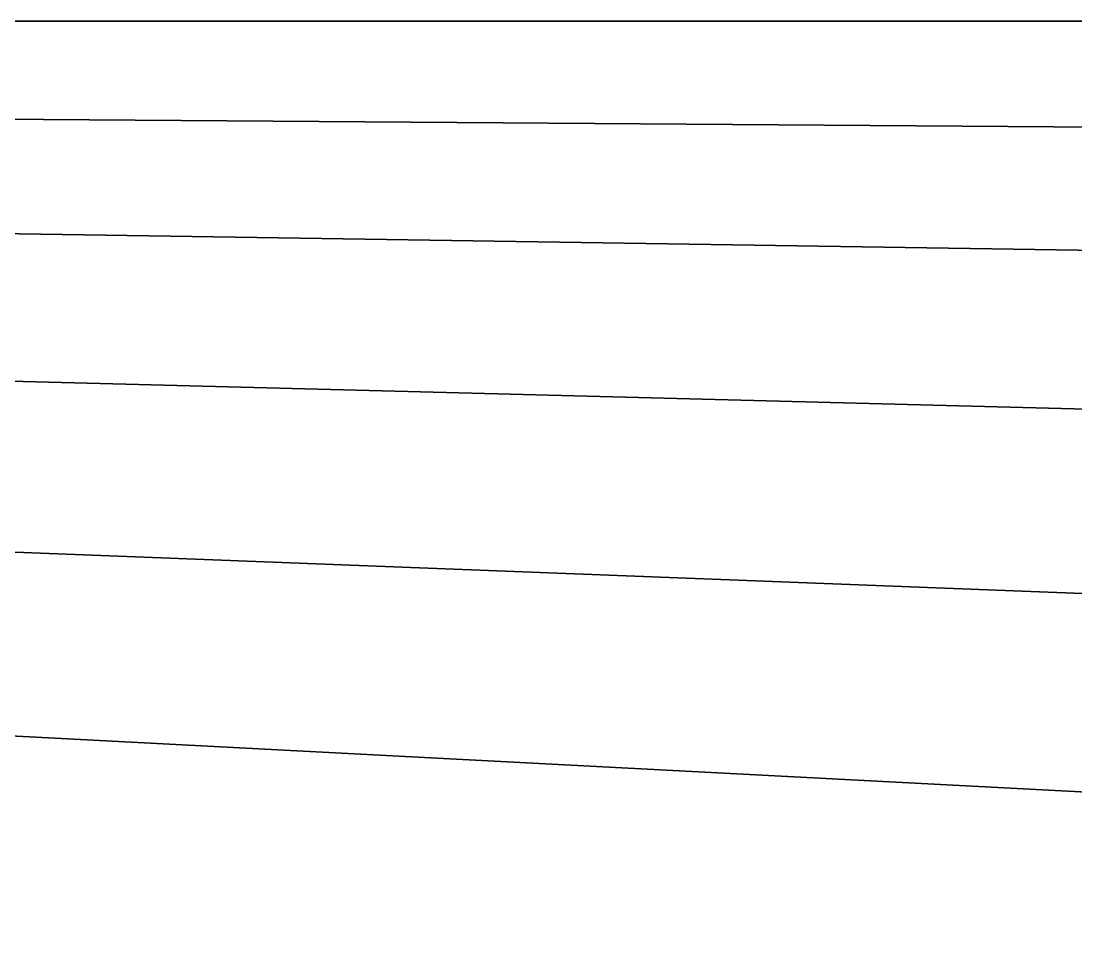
# Model space of a CAD drawing. Header units: millimetres. Extents: x -15 to 2394, y 470 to 1936.
# Drawn here: x 1077.71 to 1115.17, y 1863.18 to 1895.61 of the extents above; entities that cross this region are included whole.
import ezdxf

# ---------------------------------------------------------------- set-up
doc = ezdxf.new("R2010")
doc.units = ezdxf.units.MM
doc.header["$MEASUREMENT"] = 0
doc.layers.add('Default', color=7, linetype='Continuous', true_color=0x000000)

msp = doc.modelspace()

# ---------------------------------------------------------------- meshes
at = {"layer": 'Default'}
mesh = msp.add_polyface(dxfattribs=at)
corners = [(15.602, 1825.607, 667.397), (15.602, 1825.607, 667.397), (15.602, 1825.607, 667.397), (15.602, 1825.607, 850.397), (15.602, 1825.607, 850.397), (15.602, 1825.607, 1033.397), (15.602, 1825.607, 1033.397), (15.602, 1825.607, 1033.397), (15.602, 1825.911, 665.866), (15.602, 1825.911, 665.866), (15.602, 1826.779, 664.568), (15.602, 1826.779, 664.568), (15.602, 1826.779, 664.568), (15.602, 1827.607, 667.397), (15.602, 1827.607, 667.397), (15.602, 1827.607, 667.397), (15.602, 1827.607, 850.397), (15.602, 1827.607, 850.397), (15.602, 1827.607, 1033.397), (15.602, 1827.607, 1033.397), (15.602, 1827.607, 1033.397), (15.602, 1827.759, 666.631), (15.602, 1827.759, 666.631), (15.602, 1828.076, 663.701), (15.602, 1828.076, 663.701), (15.602, 1828.193, 665.982), (15.602, 1828.193, 665.982), (15.602, 1828.193, 665.982), (15.602, 1828.842, 665.549), (15.602, 1828.842, 665.549), (15.602, 1829.607, 663.397), (15.602, 1829.607, 663.397), (15.602, 1829.607, 663.397), (15.602, 1829.607, 665.397), (15.602, 1829.607, 665.397), (15.602, 1829.607, 665.397), (15.602, 1865.607, 663.397), (15.602, 1865.607, 663.397), (15.602, 1865.607, 663.397), (15.602, 1865.607, 665.397), (15.602, 1865.607, 665.397), (15.602, 1865.607, 665.397), (16.624, 1825.607, 1041.161), (16.624, 1825.607, 1041.161), (16.624, 1827.607, 1041.161), (16.624, 1827.607, 1041.161), (16.624, 1873.372, 663.397), (16.624, 1873.372, 663.397), (16.624, 1873.372, 665.397), (16.624, 1873.372, 665.397), (19.621, 1825.607, 1048.397), (19.621, 1825.607, 1048.397), (19.621, 1827.607, 1048.397), (19.621, 1827.607, 1048.397), (19.621, 1880.607, 663.397), (19.621, 1880.607, 663.397), (19.621, 1880.607, 665.397), (19.621, 1880.607, 665.397), (24.389, 1825.607, 1054.61), (24.389, 1825.607, 1054.61), (24.389, 1827.607, 1054.61), (24.389, 1827.607, 1054.61), (24.389, 1886.82, 663.397), (24.389, 1886.82, 663.397), (24.389, 1886.82, 665.397), (24.389, 1886.82, 665.397), (30.602, 1825.607, 1059.377), (30.602, 1825.607, 1059.377), (30.602, 1827.607, 1059.377), (30.602, 1827.607, 1059.377), (30.602, 1891.588, 663.397), (30.602, 1891.588, 663.397), (30.602, 1891.588, 665.397), (30.602, 1891.588, 665.397), (37.837, 1825.607, 1062.374), (37.837, 1825.607, 1062.374), (37.837, 1827.607, 1062.374), (37.837, 1827.607, 1062.374), (37.837, 1894.585, 663.397), (37.837, 1894.585, 663.397), (37.837, 1894.585, 665.397), (37.837, 1894.585, 665.397), (45.602, 1825.607, 1063.397), (45.602, 1825.607, 1063.397), (45.602, 1825.607, 1063.397), (45.602, 1827.607, 1063.397), (45.602, 1827.607, 1063.397), (45.602, 1827.607, 1063.397), (45.602, 1895.607, 663.397), (45.602, 1895.607, 663.397), (45.602, 1895.607, 663.397), (45.602, 1895.607, 665.397), (45.602, 1895.607, 665.397), (45.602, 1895.607, 665.397), (590.602, 1825.607, 667.397), (590.602, 1825.607, 667.397), (590.602, 1825.607, 1063.397), (590.602, 1825.607, 1063.397), (590.602, 1827.607, 667.397), (590.602, 1827.607, 667.397), (590.602, 1827.607, 667.397), (590.602, 1827.607, 1063.397), (590.602, 1827.607, 1063.397), (590.602, 1829.607, 663.397), (590.602, 1829.607, 663.397), (590.602, 1829.607, 663.397), (590.602, 1829.607, 665.397), (590.602, 1829.607, 665.397), (590.602, 1829.607, 665.397), (590.602, 1895.607, 663.397), (590.602, 1895.607, 663.397), (590.602, 1895.607, 665.397), (590.602, 1895.607, 665.397), (1135.602, 1825.607, 1063.397), (1135.602, 1825.607, 1063.397), (1135.602, 1825.607, 1063.397), (1135.602, 1827.607, 1063.397), (1135.602, 1827.607, 1063.397), (1135.602, 1827.607, 1063.397), (1135.602, 1895.607, 663.397), (1135.602, 1895.607, 663.397), (1135.602, 1895.607, 663.397), (1135.602, 1895.607, 665.397), (1135.602, 1895.607, 665.397), (1135.602, 1895.607, 665.397), (1143.366, 1825.607, 1062.374), (1143.366, 1825.607, 1062.374), (1143.366, 1827.607, 1062.374), (1143.366, 1827.607, 1062.374), (1143.366, 1894.585, 663.397), (1143.366, 1894.585, 663.397), (1143.366, 1894.585, 665.397), (1143.366, 1894.585, 665.397), (1150.602, 1825.607, 1059.377), (1150.602, 1825.607, 1059.377), (1150.602, 1827.607, 1059.377), (1150.602, 1827.607, 1059.377), (1150.602, 1891.588, 663.397), (1150.602, 1891.588, 663.397), (1150.602, 1891.588, 665.397), (1150.602, 1891.588, 665.397), (1156.815, 1825.607, 1054.61), (1156.815, 1825.607, 1054.61), (1156.815, 1827.607, 1054.61), (1156.815, 1827.607, 1054.61), (1156.815, 1886.82, 663.397), (1156.815, 1886.82, 663.397), (1156.815, 1886.82, 665.397), (1156.815, 1886.82, 665.397), (1161.583, 1825.607, 1048.397), (1161.583, 1825.607, 1048.397), (1161.583, 1827.607, 1048.397), (1161.583, 1827.607, 1048.397), (1161.583, 1880.607, 663.397), (1161.583, 1880.607, 663.397), (1161.583, 1880.607, 665.397), (1161.583, 1880.607, 665.397), (1164.58, 1825.607, 1041.161), (1164.58, 1825.607, 1041.161), (1164.58, 1827.607, 1041.161), (1164.58, 1827.607, 1041.161), (1164.58, 1873.372, 663.397), (1164.58, 1873.372, 663.397), (1164.58, 1873.372, 665.397), (1164.58, 1873.372, 665.397), (1165.602, 1825.607, 667.397), (1165.602, 1825.607, 667.397), (1165.602, 1825.607, 667.397), (1165.602, 1825.607, 850.397), (1165.602, 1825.607, 850.397), (1165.602, 1825.607, 1033.397), (1165.602, 1825.607, 1033.397), (1165.602, 1825.607, 1033.397), (1165.602, 1825.911, 665.866), (1165.602, 1825.911, 665.866), (1165.602, 1826.779, 664.568), (1165.602, 1826.779, 664.568), (1165.602, 1826.779, 664.568), (1165.602, 1827.607, 667.397), (1165.602, 1827.607, 667.397), (1165.602, 1827.607, 667.397), (1165.602, 1827.607, 850.397), (1165.602, 1827.607, 850.397), (1165.602, 1827.607, 1033.397), (1165.602, 1827.607, 1033.397), (1165.602, 1827.607, 1033.397), (1165.602, 1827.759, 666.631), (1165.602, 1827.759, 666.631), (1165.602, 1828.076, 663.701), (1165.602, 1828.076, 663.701), (1165.602, 1828.193, 665.982), (1165.602, 1828.193, 665.982), (1165.602, 1828.193, 665.982), (1165.602, 1828.842, 665.549), (1165.602, 1828.842, 665.549), (1165.602, 1829.607, 663.397), (1165.602, 1829.607, 663.397), (1165.602, 1829.607, 663.397), (1165.602, 1829.607, 665.397), (1165.602, 1829.607, 665.397), (1165.602, 1829.607, 665.397), (1165.602, 1865.607, 663.397), (1165.602, 1865.607, 663.397), (1165.602, 1865.607, 663.397), (1165.602, 1865.607, 665.397), (1165.602, 1865.607, 665.397), (1165.602, 1865.607, 665.397)]
mesh.append_faces([[corners[k] for k in face] for face in [(66, 84, 74, 74), (84, 58, 50, 50), (66, 58, 84, 84), (5, 97, 84, 84), (150, 142, 113, 113), (125, 113, 134, 134), (142, 134, 113, 113), (97, 172, 113, 113), (50, 42, 84, 84), (5, 3, 97, 97), (95, 3, 1, 1), (95, 97, 3, 3), (95, 169, 97, 97), (158, 150, 113, 113), (158, 113, 172, 172), (172, 97, 169, 169), (169, 95, 166, 166), (42, 5, 84, 84), (126, 127, 117, 117), (126, 117, 114, 114), (133, 135, 127, 127), (133, 127, 126, 126), (141, 143, 135, 135), (141, 135, 133, 133), (149, 157, 159, 159), (149, 159, 151, 151), (157, 171, 183, 183), (157, 183, 159, 159), (151, 143, 141, 141), (151, 141, 149, 149), (184, 170, 168, 168), (184, 168, 181, 181), (181, 168, 165, 165), (181, 165, 178, 178), (186, 188, 190, 190), (176, 186, 178, 178), (165, 173, 178, 178), (186, 176, 188, 188), (190, 188, 193, 193), (195, 193, 188, 188), (202, 204, 198, 198), (198, 195, 202, 202), (195, 198, 193, 193), (176, 178, 173, 173), (105, 196, 189, 189), (23, 189, 175, 175), (23, 175, 10, 10), (31, 103, 23, 23), (189, 23, 103, 103), (94, 174, 167, 167), (8, 174, 94, 94), (174, 8, 11, 11), (174, 11, 177, 177), (94, 0, 8, 8), (26, 29, 24, 24), (22, 24, 12, 12), (32, 24, 29, 29), (36, 32, 33, 33), (36, 33, 40, 40), (33, 32, 29, 29), (9, 15, 12, 12), (12, 15, 22, 22), (15, 2, 4, 4), (15, 4, 17, 17), (17, 4, 7, 7), (17, 7, 19, 19), (22, 26, 24, 24), (15, 9, 2, 2), (43, 44, 20, 20), (43, 20, 6, 6), (43, 51, 53, 53), (43, 53, 44, 44), (51, 59, 61, 61), (51, 61, 53, 53), (75, 76, 68, 68), (75, 68, 67, 67), (83, 85, 76, 76), (83, 76, 75, 75), (67, 68, 61, 61), (67, 61, 59, 59), (86, 82, 96, 96), (86, 96, 101, 101), (115, 116, 101, 101), (115, 101, 96, 96), (69, 77, 87, 87), (87, 52, 60, 60), (69, 87, 60, 60), (18, 87, 102, 102), (152, 118, 144, 144), (128, 136, 118, 118), (144, 118, 136, 136), (102, 118, 185, 185), (52, 87, 45, 45), (18, 102, 16, 16), (99, 13, 16, 16), (99, 16, 102, 102), (99, 102, 182, 182), (160, 118, 152, 152), (160, 185, 118, 118), (185, 182, 102, 102), (182, 180, 99, 99), (45, 87, 18, 18), (70, 78, 90, 90), (110, 70, 90, 90), (62, 70, 110, 110), (138, 110, 119, 119), (129, 138, 119, 119), (146, 110, 138, 138), (154, 110, 146, 146), (54, 62, 110, 110), (46, 110, 38, 38), (38, 110, 104, 104), (30, 38, 104, 104), (154, 162, 110, 110), (197, 104, 203, 203), (203, 110, 162, 162), (104, 110, 203, 203), (54, 110, 46, 46), (106, 194, 200, 200), (28, 25, 191, 191), (28, 191, 194, 194), (34, 28, 108, 108), (194, 106, 28, 28), (100, 179, 187, 187), (21, 100, 187, 187), (187, 192, 27, 27), (187, 27, 21, 21), (98, 21, 14, 14), (88, 79, 80, 80), (88, 80, 92, 92), (79, 71, 72, 72), (79, 72, 80, 80), (65, 72, 71, 71), (65, 71, 63, 63), (47, 49, 57, 57), (47, 57, 55, 55), (37, 39, 49, 49), (37, 49, 47, 47), (55, 57, 65, 65), (55, 65, 63, 63), (111, 109, 89, 89), (111, 89, 91, 91), (124, 120, 109, 109), (124, 109, 111, 111), (201, 161, 163, 163), (201, 163, 205, 205), (161, 153, 155, 155), (161, 155, 163, 163), (147, 155, 153, 153), (147, 153, 145, 145), (137, 130, 131, 131), (137, 131, 139, 139), (130, 121, 123, 123), (130, 123, 131, 131), (139, 147, 145, 145), (139, 145, 137, 137), (73, 93, 81, 81), (112, 93, 73, 73), (64, 112, 73, 73), (140, 122, 112, 112), (132, 122, 140, 140), (148, 140, 112, 112), (156, 148, 112, 112), (56, 112, 64, 64), (48, 41, 112, 112), (112, 41, 107, 107), (35, 107, 41, 41), (156, 112, 164, 164), (199, 206, 107, 107), (206, 164, 112, 112), (107, 206, 112, 112), (48, 112, 56, 56)]])

doc.saveas('drawing.dxf')
